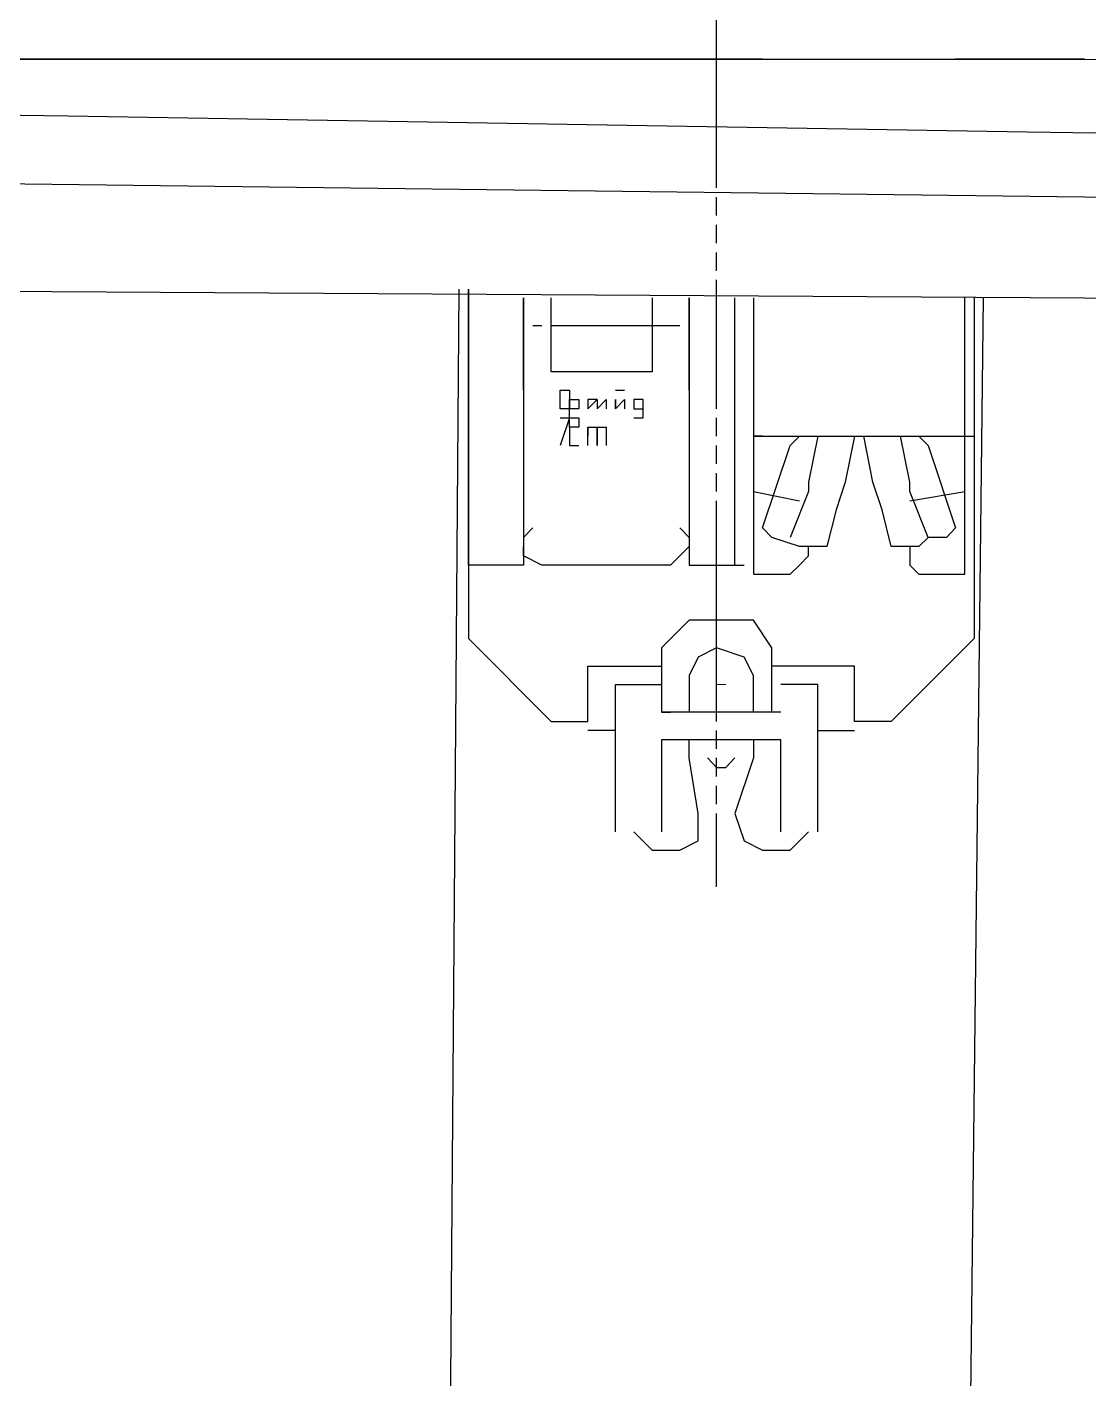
# Model space of a CAD drawing. Header units: millimetres. Extents: x -45 to 90, y -17 to 16.
# Drawn here: x 7.156 to 7.685, y 0.057 to 0.731 of the extents above; entities that cross this region are included whole.
import ezdxf

# ---------------------------------------------------------------- set-up
doc = ezdxf.new("R2010")
doc.units = ezdxf.units.MM
doc.layers.add('PDF_Geometry', color=7, linetype='Continuous')

msp = doc.modelspace()

# ---------------------------------------------------------------- linework, layer by layer
at = {"color": 4}
for centre in [(6.89329, 0), (6.8928, -0.05895)]:
    msp.add_circle(centre, 1.75, dxfattribs=at)
at = {"color": 2}
msp.add_arc((-0.82991, -500.05754), 500.80823, 85.2352723, 89.9049106, dxfattribs=at)
at = {"layer": 'PDF_Geometry', "lineweight": 25}
for points in [[(7.49962, 0.65094), (7.49962, 0.6647), (7.49962, 0.67845), (7.49962, 0.6922), (7.49962, 0.70595), (7.49962, 0.71971), (7.49962, 0.73346), (7.49962, 0.74721), (7.49962, 0.76096)], [(16.09026, 0.43091), (14.54083, 0.48152), (12.95014, 0.52717), (10.61224, 0.58677), (8.27892, 0.63261), (7.68298, 0.64636), (3.98818, 0.6922), (0.29797, 0.71512), (0.19712, 0.71512), (-0.00458, 0.71512), (0.19712, 0.71512), (7.68298, 0.71512), (8.27892, 0.70595), (10.61682, 0.66011), (12.95014, 0.60052), (14.54083, 0.55468), (16.09026, 0.50425), (16.25529, 0.49967), (16.7137, 0.48152), (16.77329, 0.48152)], [(6.61488, 0.71512), (6.37193, 0.71512), (7.52254, 0.71512), (7.14664, 0.71512)], [(-0.48133, 0.68303), (-0.00458, 0.68303), (-0.00458, 0.62802), (2.65879, 0.62802), (7.68298, 0.59613), (8.27892, 0.58677), (10.61224, 0.53634), (12.94555, 0.47675), (13.24352, 0.50425), (14.24286, 0.47675), (14.53624, 0.43091), (14.65084, 0.43091)], [(7.49962, 0.63719), (7.49962, 0.64636)], [(7.49962, 0.62344), (7.49962, 0.63261)], [(7.49962, 0.60969), (7.49962, 0.61886)], [(7.3621, -0.59594), (7.37126, 0.60052)], [(7.40335, 0.55009), (7.40335, 0.59613), (7.40335, 0.47675), (7.40335, 0.463), (7.39877, 0.463), (7.38043, 0.463), (7.37585, 0.463), (7.37585, 0.60052), (7.37585, 0.42632), (7.4171, 0.38507), (7.43544, 0.38507), (7.43544, 0.41257), (7.47211, 0.41257)], [(7.49962, 0.54093), (7.49962, 0.55009), (7.49962, 0.55468), (7.49962, 0.56385), (7.49962, 0.56843), (7.49962, 0.5776), (7.49962, 0.58218), (7.49962, 0.59135), (7.49962, 0.59613), (7.49962, 0.6051)], [(7.46753, 0.59613), (7.46753, 0.55926), (7.4171, 0.55926), (7.4171, 0.59613)], [(7.48587, 0.55009), (7.48587, 0.59613), (7.48587, 0.47675), (7.48587, 0.463), (7.49045, 0.463), (7.50879, 0.463), (7.50879, 0.59613)], [(7.51796, 0.59613), (7.51796, 0.45841), (7.53629, 0.45841), (7.54088, 0.463), (7.54546, 0.46758), (7.54546, 0.47216), (7.54088, 0.47216)], [(7.63256, 0.59613), (7.61881, -0.60052), (7.61881, -0.49967), (7.57755, -0.45841), (7.5638, -0.45841), (7.5638, -0.48133), (7.52254, -0.48133)], [(7.62797, 0.59613), (7.62797, 0.42632), (7.58672, 0.38507), (7.56838, 0.38507), (7.56838, 0.41257), (7.52712, 0.41257)], [(7.60047, 0.47216), (7.59589, 0.47216), (7.59589, 0.46758), (7.59589, 0.463), (7.60047, 0.45841), (7.62339, 0.45841), (7.62339, 0.59613)], [(7.41252, 0.58218), (7.40794, 0.58218)], [(7.48128, 0.58218), (7.47211, 0.58218), (7.45836, 0.58218), (7.44461, 0.58218), (7.43086, 0.58218), (7.4171, 0.58218)], [(7.44919, 0.55009), (7.45378, 0.55009)], [(7.42627, 0.53634), (7.42627, 0.54551), (7.43086, 0.54551), (7.43086, 0.54093), (7.42627, 0.54093)], [(7.44003, 0.54551), (7.44003, 0.54093), (7.44461, 0.54551), (7.44461, 0.54093)], [(7.44919, 0.54093), (7.44919, 0.54551), (7.44919, 0.54093), (7.45378, 0.54551), (7.45378, 0.54093)], [(7.45836, 0.53634), (7.46295, 0.53634), (7.46295, 0.54551), (7.45836, 0.54551), (7.45836, 0.54093), (7.46295, 0.54093)], [(7.42169, 0.53634), (7.42627, 0.53634), (7.42169, 0.52259)], [(7.42627, 0.53176), (7.42627, 0.53634), (7.43086, 0.53634), (7.43086, 0.53176), (7.42627, 0.53176), (7.42627, 0.52717), (7.42627, 0.52259), (7.43086, 0.52259)], [(7.49962, 0.52717), (7.49962, 0.53634)], [(7.43544, 0.52259), (7.43544, 0.53176), (7.43544, 0.52717)], [(7.43544, 0.53176), (7.44003, 0.53176), (7.44003, 0.52259), (7.44003, 0.53176), (7.44461, 0.53176), (7.44461, 0.52717)], [(7.44461, 0.53176), (7.44461, 0.52259)], [(7.52254, 0.52717), (7.51796, 0.52717), (7.56838, 0.52717), (7.57296, 0.52717)], [(7.56838, 0.52717), (7.5638, 0.50425), (7.55921, 0.4905), (7.55463, 0.47216), (7.55004, 0.47216), (7.54546, 0.47216), (7.54088, 0.47216), (7.52712, 0.47675), (7.52254, 0.48152), (7.53629, 0.52259), (7.54088, 0.52717)], [(7.55004, 0.52717), (7.54546, 0.50425), (7.54546, 0.49967), (7.53629, 0.47675)], [(7.60505, 0.47675), (7.60047, 0.47216), (7.5913, 0.47216), (7.58672, 0.47216), (7.58213, 0.4905), (7.57755, 0.50425), (7.57296, 0.52717), (7.62339, 0.52717), (7.62797, 0.52717)], [(7.60047, 0.52717), (7.60505, 0.52259), (7.61881, 0.48152), (7.61422, 0.47675), (7.60505, 0.47675), (7.59589, 0.49967), (7.59589, 0.50425), (7.5913, 0.52717)], [(7.49962, 0.51342), (7.49962, 0.52259)], [(7.49962, 0.49967), (7.49962, 0.50884)], [(7.51796, 0.49967), (7.54088, 0.49508)], [(7.59589, 0.49508), (7.62339, 0.49967)], [(7.49962, 0.38507), (7.49962, 0.39882), (7.49962, 0.41257), (7.49962, 0.42632), (7.49962, 0.44008), (7.49962, 0.45383), (7.49962, 0.46758), (7.49962, 0.48152), (7.49962, 0.49508)], [(7.40794, 0.48152), (7.40335, 0.47675)], [(7.48587, 0.47675), (7.48128, 0.48152)], [(7.48587, 0.47216), (7.48128, 0.46758), (7.4767, 0.463), (7.41252, 0.463), (7.40335, 0.46758), (7.40335, 0.47216)], [(7.50879, 0.463), (7.51337, 0.463)], [(7.52712, 0.38965), (7.52712, 0.42174), (7.51796, 0.43549), (7.48587, 0.43549), (7.47211, 0.42174), (7.47211, 0.38965)], [(7.51796, 0.38965), (7.51796, 0.40799), (7.51337, 0.41715), (7.49962, 0.42174), (7.49045, 0.41715), (7.48587, 0.40799), (7.48587, 0.38965)], [(7.44919, 0.38048), (7.44919, 0.4034), (7.47211, 0.4034)], [(7.55004, 0.38048), (7.55004, 0.4034), (7.53171, 0.4034)], [(7.53171, 0.38965), (7.52712, 0.38965), (7.47211, 0.38965), (7.4767, 0.38965)], [(7.44919, 0.33006), (7.44919, 0.38048), (7.43544, 0.38048)], [(7.49962, 0.37131), (7.49962, 0.38048)], [(7.55004, 0.33006), (7.55004, 0.38048), (7.56838, 0.38048)], [(7.45836, 0.33006), (7.46753, 0.32089), (7.48128, 0.32089), (7.49045, 0.32547), (7.49045, 0.33922), (7.48587, 0.36692), (7.48587, 0.3759)], [(7.53171, 0.33006), (7.53171, 0.3759), (7.47211, 0.3759), (7.47211, 0.33006)], [(7.51796, 0.3759), (7.51796, 0.36692), (7.50879, 0.33922), (7.51337, 0.32547), (7.52254, 0.32089), (7.53629, 0.32089), (7.54546, 0.33006)], [(7.49503, 0.36692), (7.49962, 0.36215), (7.5042, 0.36215), (7.50879, 0.36692)], [(7.49962, 0.35756), (7.49962, 0.36692)], [(7.49962, 0.34381), (7.49962, 0.35298)], [(7.49962, 0.30255), (7.49962, 0.31172), (7.49962, 0.3163), (7.49962, 0.32547), (7.49962, 0.33006), (7.49962, 0.33922)]]:
    msp.add_lwpolyline(points, dxfattribs=at)
at = {"layer": 'PDF_Geometry', "lineweight": 9}
for points in [[(7.49962, 0.71512), (7.5042, 0.71512)], [(7.49962, 0.4034), (7.5042, 0.4034)]]:
    msp.add_lwpolyline(points, dxfattribs=at)
at = {"layer": 'PDF_Geometry', "lineweight": 25}
for points in [[(7.68298, 0.71512), (7.6784, 0.71512), (7.61881, 0.71512)], [(7.42169, 0.54093), (7.42169, 0.55009), (7.42627, 0.55009), (7.42627, 0.54093)], [(7.43544, 0.54093), (7.44003, 0.54551), (7.43544, 0.54551)]]:
    msp.add_lwpolyline(points, close=True, dxfattribs=at)

doc.saveas('drawing.dxf')
